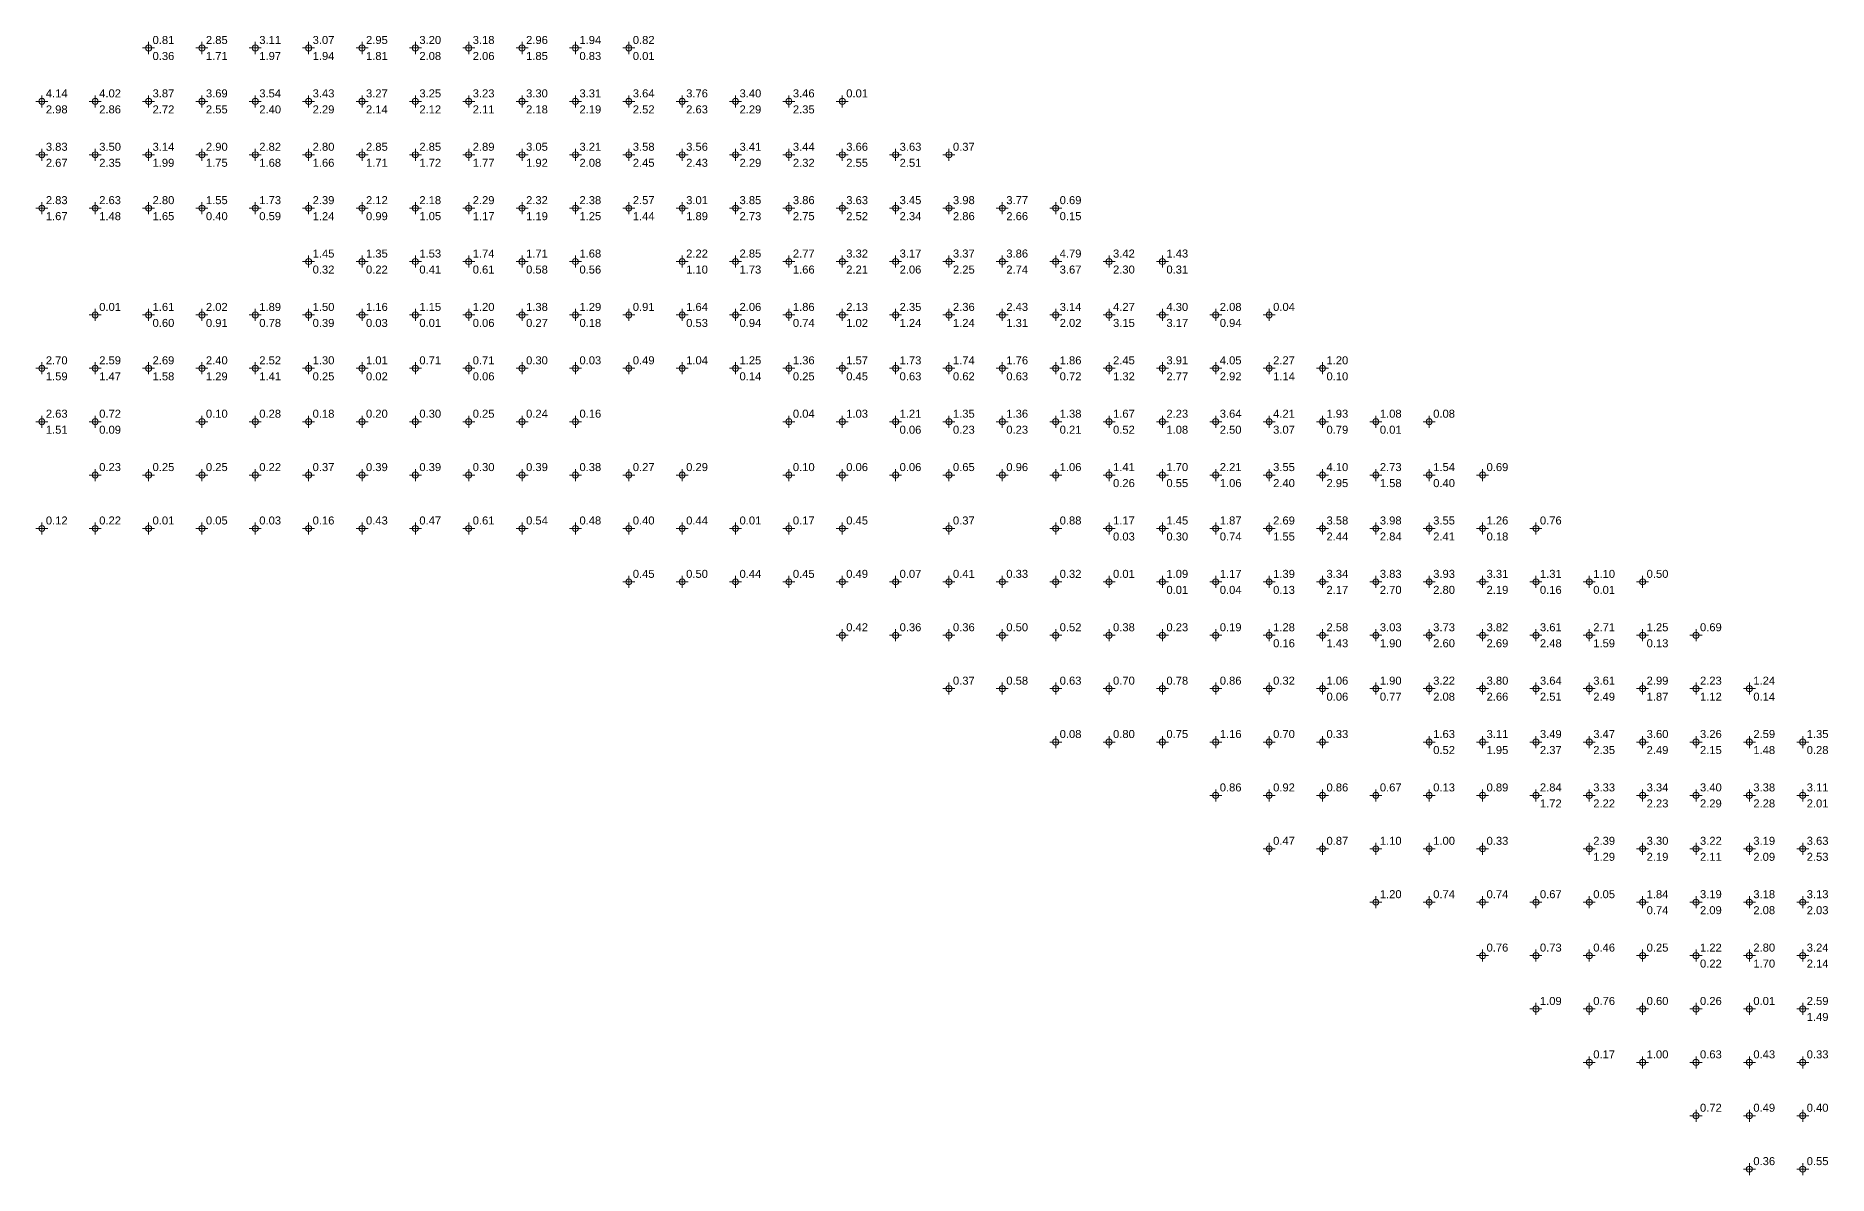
# Model space of a CAD drawing. Extents: x 64444 to 71224, y 9539 to 12461.
# Drawn here: x 66144 to 67824, y 11394 to 12461 of the extents above; entities that cross this region are included whole.
import ezdxf

# ---------------------------------------------------------------- set-up
doc = ezdxf.new("R2010")
doc.units = 0
doc.header["$MEASUREMENT"] = 0
doc.layers.get('0').update_dxf_attribs({"linetype": 'CONTINUOUS'})
doc.layers.add('scalars', color=7, linetype='CONTINUOUS', lineweight=9)
doc.styles.get("Standard").update_dxf_attribs({"font": 'arial.ttf'})

# ---------------------------------------------------------------- blocks, each defined once
blk = doc.blocks.new('SYMBOL')
at = {"color": 0}
for points in [[(-0.75, 0, 0), (0.75, 0, 0)], [(0, -0.75, 0), (0, 0.75, 0)]]:
    blk.add_polyline3d(points, dxfattribs=at)
blk.add_circle((0, 0), 0.375, dxfattribs=at)
for tag, p in [('VAL1', (0.5, 0.5)), ('VAL2', (0.5, -1.5))]:
    blk.add_attdef(tag, p, '', height=1, dxfattribs=at)

msp = doc.modelspace()

# ---------------------------------------------------------------- block references
at = {"layer": 'scalars', "xscale": 7.5, "yscale": 7.5}
for p, values in [((66250, 12450), {'VAL2': '0.36', 'VAL1': '0.81'}), ((66300, 12450), {'VAL2': '1.71', 'VAL1': '2.85'}), ((66350, 12450), {'VAL2': '1.97', 'VAL1': '3.11'}), ((66400, 12450), {'VAL2': '1.94', 'VAL1': '3.07'}), ((66450, 12450), {'VAL2': '1.81', 'VAL1': '2.95'}), ((66500, 12450), {'VAL2': '2.08', 'VAL1': '3.20'}), ((66550, 12450), {'VAL2': '2.06', 'VAL1': '3.18'}), ((66600, 12450), {'VAL2': '1.85', 'VAL1': '2.96'}), ((66650, 12450), {'VAL2': '0.83', 'VAL1': '1.94'}), ((66700, 12450), {'VAL2': '0.01', 'VAL1': '0.82'}), ((66150, 12400), {'VAL2': '2.98', 'VAL1': '4.14'}), ((66200, 12400), {'VAL2': '2.86', 'VAL1': '4.02'}), ((66250, 12400), {'VAL2': '2.72', 'VAL1': '3.87'}), ((66300, 12400), {'VAL2': '2.55', 'VAL1': '3.69'}), ((66350, 12400), {'VAL2': '2.40', 'VAL1': '3.54'}), ((66400, 12400), {'VAL2': '2.29', 'VAL1': '3.43'}), ((66450, 12400), {'VAL2': '2.14', 'VAL1': '3.27'}), ((66500, 12400), {'VAL2': '2.12', 'VAL1': '3.25'}), ((66550, 12400), {'VAL2': '2.11', 'VAL1': '3.23'}), ((66600, 12400), {'VAL2': '2.18', 'VAL1': '3.30'}), ((66650, 12400), {'VAL2': '2.19', 'VAL1': '3.31'}), ((66700, 12400), {'VAL2': '2.52', 'VAL1': '3.64'}), ((66750, 12400), {'VAL2': '2.63', 'VAL1': '3.76'}), ((66800, 12400), {'VAL2': '2.29', 'VAL1': '3.40'}), ((66850, 12400), {'VAL2': '2.35', 'VAL1': '3.46'}), ((66150, 12350), {'VAL2': '2.67', 'VAL1': '3.83'}), ((66200, 12350), {'VAL2': '2.35', 'VAL1': '3.50'}), ((66250, 12350), {'VAL2': '1.99', 'VAL1': '3.14'}), ((66300, 12350), {'VAL2': '1.75', 'VAL1': '2.90'}), ((66350, 12350), {'VAL2': '1.68', 'VAL1': '2.82'}), ((66400, 12350), {'VAL2': '1.66', 'VAL1': '2.80'}), ((66450, 12350), {'VAL2': '1.71', 'VAL1': '2.85'}), ((66500, 12350), {'VAL2': '1.72', 'VAL1': '2.85'}), ((66550, 12350), {'VAL2': '1.77', 'VAL1': '2.89'}), ((66600, 12350), {'VAL2': '1.92', 'VAL1': '3.05'}), ((66650, 12350), {'VAL2': '2.08', 'VAL1': '3.21'}), ((66700, 12350), {'VAL2': '2.45', 'VAL1': '3.58'}), ((66750, 12350), {'VAL2': '2.43', 'VAL1': '3.56'}), ((66800, 12350), {'VAL2': '2.29', 'VAL1': '3.41'}), ((66850, 12350), {'VAL2': '2.32', 'VAL1': '3.44'}), ((66900, 12350), {'VAL2': '2.55', 'VAL1': '3.66'}), ((66950, 12350), {'VAL2': '2.51', 'VAL1': '3.63'}), ((66150, 12300), {'VAL2': '1.67', 'VAL1': '2.83'}), ((66200, 12300), {'VAL2': '1.48', 'VAL1': '2.63'}), ((66250, 12300), {'VAL2': '1.65', 'VAL1': '2.80'}), ((66300, 12300), {'VAL2': '0.40', 'VAL1': '1.55'}), ((66350, 12300), {'VAL2': '0.59', 'VAL1': '1.73'}), ((66400, 12300), {'VAL2': '1.24', 'VAL1': '2.39'}), ((66450, 12300), {'VAL2': '0.99', 'VAL1': '2.12'}), ((66500, 12300), {'VAL2': '1.05', 'VAL1': '2.18'}), ((66550, 12300), {'VAL2': '1.17', 'VAL1': '2.29'}), ((66600, 12300), {'VAL2': '1.19', 'VAL1': '2.32'}), ((66650, 12300), {'VAL2': '1.25', 'VAL1': '2.38'}), ((66700, 12300), {'VAL2': '1.44', 'VAL1': '2.57'}), ((66750, 12300), {'VAL2': '1.89', 'VAL1': '3.01'}), ((66800, 12300), {'VAL2': '2.73', 'VAL1': '3.85'}), ((66850, 12300), {'VAL2': '2.75', 'VAL1': '3.86'}), ((66900, 12300), {'VAL2': '2.52', 'VAL1': '3.63'}), ((66950, 12300), {'VAL2': '2.34', 'VAL1': '3.45'}), ((67000, 12300), {'VAL2': '2.86', 'VAL1': '3.98'}), ((67050, 12300), {'VAL2': '2.66', 'VAL1': '3.77'}), ((67100, 12300), {'VAL2': '0.15', 'VAL1': '0.69'}), ((66400, 12250), {'VAL2': '0.32', 'VAL1': '1.45'}), ((66450, 12250), {'VAL2': '0.22', 'VAL1': '1.35'}), ((66500, 12250), {'VAL2': '0.41', 'VAL1': '1.53'}), ((66550, 12250), {'VAL2': '0.61', 'VAL1': '1.74'}), ((66600, 12250), {'VAL2': '0.58', 'VAL1': '1.71'}), ((66650, 12250), {'VAL2': '0.56', 'VAL1': '1.68'}), ((66750, 12250), {'VAL2': '1.10', 'VAL1': '2.22'}), ((66800, 12250), {'VAL2': '1.73', 'VAL1': '2.85'}), ((66850, 12250), {'VAL2': '1.66', 'VAL1': '2.77'}), ((66900, 12250), {'VAL2': '2.21', 'VAL1': '3.32'}), ((66950, 12250), {'VAL2': '2.06', 'VAL1': '3.17'}), ((67000, 12250), {'VAL2': '2.25', 'VAL1': '3.37'}), ((67050, 12250), {'VAL2': '2.74', 'VAL1': '3.86'}), ((67100, 12250), {'VAL2': '3.67', 'VAL1': '4.79'}), ((67150, 12250), {'VAL2': '2.30', 'VAL1': '3.42'}), ((67200, 12250), {'VAL2': '0.31', 'VAL1': '1.43'}), ((66250, 12200), {'VAL2': '0.60', 'VAL1': '1.61'}), ((66300, 12200), {'VAL2': '0.91', 'VAL1': '2.02'}), ((66350, 12200), {'VAL2': '0.78', 'VAL1': '1.89'}), ((66400, 12200), {'VAL2': '0.39', 'VAL1': '1.50'}), ((66450, 12200), {'VAL2': '0.03', 'VAL1': '1.16'}), ((66500, 12200), {'VAL2': '0.01', 'VAL1': '1.15'}), ((66550, 12200), {'VAL2': '0.06', 'VAL1': '1.20'}), ((66600, 12200), {'VAL2': '0.27', 'VAL1': '1.38'}), ((66650, 12200), {'VAL2': '0.18', 'VAL1': '1.29'}), ((66750, 12200), {'VAL2': '0.53', 'VAL1': '1.64'}), ((66800, 12200), {'VAL2': '0.94', 'VAL1': '2.06'}), ((66850, 12200), {'VAL2': '0.74', 'VAL1': '1.86'}), ((66900, 12200), {'VAL2': '1.02', 'VAL1': '2.13'}), ((66950, 12200), {'VAL2': '1.24', 'VAL1': '2.35'}), ((67000, 12200), {'VAL2': '1.24', 'VAL1': '2.36'}), ((67050, 12200), {'VAL2': '1.31', 'VAL1': '2.43'}), ((67100, 12200), {'VAL2': '2.02', 'VAL1': '3.14'}), ((67150, 12200), {'VAL2': '3.15', 'VAL1': '4.27'}), ((67200, 12200), {'VAL2': '3.17', 'VAL1': '4.30'}), ((67250, 12200), {'VAL2': '0.94', 'VAL1': '2.08'}), ((66150, 12150), {'VAL2': '1.59', 'VAL1': '2.70'}), ((66200, 12150), {'VAL2': '1.47', 'VAL1': '2.59'}), ((66250, 12150), {'VAL2': '1.58', 'VAL1': '2.69'}), ((66300, 12150), {'VAL2': '1.29', 'VAL1': '2.40'}), ((66350, 12150), {'VAL2': '1.41', 'VAL1': '2.52'}), ((66400, 12150), {'VAL2': '0.25', 'VAL1': '1.30'}), ((66450, 12150), {'VAL2': '0.02', 'VAL1': '1.01'}), ((66550, 12150), {'VAL2': '0.06', 'VAL1': '0.71'}), ((66800, 12150), {'VAL2': '0.14', 'VAL1': '1.25'}), ((66850, 12150), {'VAL2': '0.25', 'VAL1': '1.36'}), ((66900, 12150), {'VAL2': '0.45', 'VAL1': '1.57'}), ((66950, 12150), {'VAL2': '0.63', 'VAL1': '1.73'}), ((67000, 12150), {'VAL2': '0.62', 'VAL1': '1.74'}), ((67050, 12150), {'VAL2': '0.63', 'VAL1': '1.76'}), ((67100, 12150), {'VAL2': '0.72', 'VAL1': '1.86'}), ((67150, 12150), {'VAL2': '1.32', 'VAL1': '2.45'}), ((67200, 12150), {'VAL2': '2.77', 'VAL1': '3.91'}), ((67250, 12150), {'VAL2': '2.92', 'VAL1': '4.05'}), ((67300, 12150), {'VAL2': '1.14', 'VAL1': '2.27'}), ((67350, 12150), {'VAL2': '0.10', 'VAL1': '1.20'}), ((66150, 12100), {'VAL2': '1.51', 'VAL1': '2.63'}), ((66200, 12100), {'VAL2': '0.09', 'VAL1': '0.72'}), ((66950, 12100), {'VAL2': '0.06', 'VAL1': '1.21'}), ((67000, 12100), {'VAL2': '0.23', 'VAL1': '1.35'}), ((67050, 12100), {'VAL2': '0.23', 'VAL1': '1.36'}), ((67100, 12100), {'VAL2': '0.21', 'VAL1': '1.38'}), ((67150, 12100), {'VAL2': '0.52', 'VAL1': '1.67'}), ((67200, 12100), {'VAL2': '1.08', 'VAL1': '2.23'}), ((67250, 12100), {'VAL2': '2.50', 'VAL1': '3.64'}), ((67300, 12100), {'VAL2': '3.07', 'VAL1': '4.21'}), ((67350, 12100), {'VAL2': '0.79', 'VAL1': '1.93'}), ((67400, 12100), {'VAL2': '0.01', 'VAL1': '1.08'}), ((67150, 12050), {'VAL2': '0.26', 'VAL1': '1.41'}), ((67200, 12050), {'VAL2': '0.55', 'VAL1': '1.70'}), ((67250, 12050), {'VAL2': '1.06', 'VAL1': '2.21'}), ((67300, 12050), {'VAL2': '2.40', 'VAL1': '3.55'}), ((67350, 12050), {'VAL2': '2.95', 'VAL1': '4.10'}), ((67400, 12050), {'VAL2': '1.58', 'VAL1': '2.73'}), ((67450, 12050), {'VAL2': '0.40', 'VAL1': '1.54'}), ((67150, 12000), {'VAL2': '0.03', 'VAL1': '1.17'}), ((67200, 12000), {'VAL2': '0.30', 'VAL1': '1.45'}), ((67250, 12000), {'VAL2': '0.74', 'VAL1': '1.87'}), ((67300, 12000), {'VAL2': '1.55', 'VAL1': '2.69'}), ((67350, 12000), {'VAL2': '2.44', 'VAL1': '3.58'}), ((67400, 12000), {'VAL2': '2.84', 'VAL1': '3.98'}), ((67450, 12000), {'VAL2': '2.41', 'VAL1': '3.55'}), ((67500, 12000), {'VAL2': '0.18', 'VAL1': '1.26'}), ((67200, 11950), {'VAL2': '0.01', 'VAL1': '1.09'}), ((67250, 11950), {'VAL2': '0.04', 'VAL1': '1.17'}), ((67300, 11950), {'VAL2': '0.13', 'VAL1': '1.39'}), ((67350, 11950), {'VAL2': '2.17', 'VAL1': '3.34'}), ((67400, 11950), {'VAL2': '2.70', 'VAL1': '3.83'}), ((67450, 11950), {'VAL2': '2.80', 'VAL1': '3.93'}), ((67500, 11950), {'VAL2': '2.19', 'VAL1': '3.31'}), ((67550, 11950), {'VAL2': '0.16', 'VAL1': '1.31'}), ((67600, 11950), {'VAL2': '0.01', 'VAL1': '1.10'}), ((67300, 11900), {'VAL2': '0.16', 'VAL1': '1.28'}), ((67350, 11900), {'VAL2': '1.43', 'VAL1': '2.58'}), ((67400, 11900), {'VAL2': '1.90', 'VAL1': '3.03'}), ((67450, 11900), {'VAL2': '2.60', 'VAL1': '3.73'}), ((67500, 11900), {'VAL2': '2.69', 'VAL1': '3.82'}), ((67550, 11900), {'VAL2': '2.48', 'VAL1': '3.61'}), ((67600, 11900), {'VAL2': '1.59', 'VAL1': '2.71'}), ((67650, 11900), {'VAL2': '0.13', 'VAL1': '1.25'}), ((67350, 11850), {'VAL2': '0.06', 'VAL1': '1.06'}), ((67400, 11850), {'VAL2': '0.77', 'VAL1': '1.90'}), ((67450, 11850), {'VAL2': '2.08', 'VAL1': '3.22'}), ((67500, 11850), {'VAL2': '2.66', 'VAL1': '3.80'}), ((67550, 11850), {'VAL2': '2.51', 'VAL1': '3.64'}), ((67600, 11850), {'VAL2': '2.49', 'VAL1': '3.61'}), ((67650, 11850), {'VAL2': '1.87', 'VAL1': '2.99'}), ((67700, 11850), {'VAL2': '1.12', 'VAL1': '2.23'}), ((67750, 11850), {'VAL2': '0.14', 'VAL1': '1.24'}), ((67450, 11800), {'VAL2': '0.52', 'VAL1': '1.63'}), ((67500, 11800), {'VAL2': '1.95', 'VAL1': '3.11'}), ((67550, 11800), {'VAL2': '2.37', 'VAL1': '3.49'}), ((67600, 11800), {'VAL2': '2.35', 'VAL1': '3.47'}), ((67650, 11800), {'VAL2': '2.49', 'VAL1': '3.60'}), ((67700, 11800), {'VAL2': '2.15', 'VAL1': '3.26'}), ((67750, 11800), {'VAL2': '1.48', 'VAL1': '2.59'}), ((67800, 11800), {'VAL2': '0.28', 'VAL1': '1.35'}), ((67550, 11750), {'VAL2': '1.72', 'VAL1': '2.84'}), ((67600, 11750), {'VAL2': '2.22', 'VAL1': '3.33'}), ((67650, 11750), {'VAL2': '2.23', 'VAL1': '3.34'}), ((67700, 11750), {'VAL2': '2.29', 'VAL1': '3.40'}), ((67750, 11750), {'VAL2': '2.28', 'VAL1': '3.38'}), ((67800, 11750), {'VAL2': '2.01', 'VAL1': '3.11'}), ((67600, 11700), {'VAL2': '1.29', 'VAL1': '2.39'}), ((67650, 11700), {'VAL2': '2.19', 'VAL1': '3.30'}), ((67700, 11700), {'VAL2': '2.11', 'VAL1': '3.22'}), ((67750, 11700), {'VAL2': '2.09', 'VAL1': '3.19'}), ((67800, 11700), {'VAL2': '2.53', 'VAL1': '3.63'}), ((67650, 11650), {'VAL2': '0.74', 'VAL1': '1.84'}), ((67700, 11650), {'VAL2': '2.09', 'VAL1': '3.19'}), ((67750, 11650), {'VAL2': '2.08', 'VAL1': '3.18'}), ((67800, 11650), {'VAL2': '2.03', 'VAL1': '3.13'}), ((67700, 11600), {'VAL2': '0.22', 'VAL1': '1.22'}), ((67750, 11600), {'VAL2': '1.70', 'VAL1': '2.80'}), ((67800, 11600), {'VAL2': '2.14', 'VAL1': '3.24'}), ((67800, 11550), {'VAL2': '1.49', 'VAL1': '2.59'})]:
    msp.add_blockref('SYMBOL', p, dxfattribs=at).add_auto_attribs(values)
at = {"layer": 'scalars'}
ref = msp.add_blockref('SYMBOL', (66900, 12400), dxfattribs=dict(at, xscale=7.5, yscale=7.5))
ref.add_attrib('VAL1', '0.01', (66903.75, 12403.75), dxfattribs={"layer": '0', "color": 0, "height": 7.5})
ref = msp.add_blockref('SYMBOL', (67000, 12350), dxfattribs=dict(at, xscale=7.5, yscale=7.5))
ref.add_attrib('VAL1', '0.37', (67003.75, 12353.75), dxfattribs={"layer": '0', "color": 0, "height": 7.5})
ref = msp.add_blockref('SYMBOL', (66200, 12200), dxfattribs=dict(at, xscale=7.5, yscale=7.5))
ref.add_attrib('VAL1', '0.01', (66203.75, 12203.75), dxfattribs={"layer": '0', "color": 0, "height": 7.5})
ref = msp.add_blockref('SYMBOL', (66700, 12200), dxfattribs=dict(at, xscale=7.5, yscale=7.5))
ref.add_attrib('VAL1', '0.91', (66703.75, 12203.75), dxfattribs={"layer": '0', "color": 0, "height": 7.5})
ref = msp.add_blockref('SYMBOL', (67300, 12200), dxfattribs=dict(at, xscale=7.5, yscale=7.5))
ref.add_attrib('VAL1', '0.04', (67303.75, 12203.75), dxfattribs={"layer": '0', "color": 0, "height": 7.5})
ref = msp.add_blockref('SYMBOL', (66500, 12150), dxfattribs=dict(at, xscale=7.5, yscale=7.5))
ref.add_attrib('VAL1', '0.71', (66503.75, 12153.75), dxfattribs={"layer": '0', "color": 0, "height": 7.5})
ref = msp.add_blockref('SYMBOL', (66600, 12150), dxfattribs=dict(at, xscale=7.5, yscale=7.5))
ref.add_attrib('VAL1', '0.30', (66603.75, 12153.75), dxfattribs={"layer": '0', "color": 0, "height": 7.5})
ref = msp.add_blockref('SYMBOL', (66650, 12150), dxfattribs=dict(at, xscale=7.5, yscale=7.5))
ref.add_attrib('VAL1', '0.03', (66653.75, 12153.75), dxfattribs={"layer": '0', "color": 0, "height": 7.5})
ref = msp.add_blockref('SYMBOL', (66700, 12150), dxfattribs=dict(at, xscale=7.5, yscale=7.5))
ref.add_attrib('VAL1', '0.49', (66703.75, 12153.75), dxfattribs={"layer": '0', "color": 0, "height": 7.5})
ref = msp.add_blockref('SYMBOL', (66750, 12150), dxfattribs=dict(at, xscale=7.5, yscale=7.5))
ref.add_attrib('VAL1', '1.04', (66753.75, 12153.75), dxfattribs={"layer": '0', "color": 0, "height": 7.5})
ref = msp.add_blockref('SYMBOL', (66300, 12100), dxfattribs=dict(at, xscale=7.5, yscale=7.5))
ref.add_attrib('VAL1', '0.10', (66303.75, 12103.75), dxfattribs={"layer": '0', "color": 0, "height": 7.5})
ref = msp.add_blockref('SYMBOL', (66350, 12100), dxfattribs=dict(at, xscale=7.5, yscale=7.5))
ref.add_attrib('VAL1', '0.28', (66353.75, 12103.75), dxfattribs={"layer": '0', "color": 0, "height": 7.5})
ref = msp.add_blockref('SYMBOL', (66400, 12100), dxfattribs=dict(at, xscale=7.5, yscale=7.5))
ref.add_attrib('VAL1', '0.18', (66403.75, 12103.75), dxfattribs={"layer": '0', "color": 0, "height": 7.5})
ref = msp.add_blockref('SYMBOL', (66450, 12100), dxfattribs=dict(at, xscale=7.5, yscale=7.5))
ref.add_attrib('VAL1', '0.20', (66453.75, 12103.75), dxfattribs={"layer": '0', "color": 0, "height": 7.5})
ref = msp.add_blockref('SYMBOL', (66500, 12100), dxfattribs=dict(at, xscale=7.5, yscale=7.5))
ref.add_attrib('VAL1', '0.30', (66503.75, 12103.75), dxfattribs={"layer": '0', "color": 0, "height": 7.5})
ref = msp.add_blockref('SYMBOL', (66550, 12100), dxfattribs=dict(at, xscale=7.5, yscale=7.5))
ref.add_attrib('VAL1', '0.25', (66553.75, 12103.75), dxfattribs={"layer": '0', "color": 0, "height": 7.5})
ref = msp.add_blockref('SYMBOL', (66600, 12100), dxfattribs=dict(at, xscale=7.5, yscale=7.5))
ref.add_attrib('VAL1', '0.24', (66603.75, 12103.75), dxfattribs={"layer": '0', "color": 0, "height": 7.5})
ref = msp.add_blockref('SYMBOL', (66650, 12100), dxfattribs=dict(at, xscale=7.5, yscale=7.5))
ref.add_attrib('VAL1', '0.16', (66653.75, 12103.75), dxfattribs={"layer": '0', "color": 0, "height": 7.5})
ref = msp.add_blockref('SYMBOL', (66850, 12100), dxfattribs=dict(at, xscale=7.5, yscale=7.5))
ref.add_attrib('VAL1', '0.04', (66853.75, 12103.75), dxfattribs={"layer": '0', "color": 0, "height": 7.5})
ref = msp.add_blockref('SYMBOL', (66900, 12100), dxfattribs=dict(at, xscale=7.5, yscale=7.5))
ref.add_attrib('VAL1', '1.03', (66903.75, 12103.75), dxfattribs={"layer": '0', "color": 0, "height": 7.5})
ref = msp.add_blockref('SYMBOL', (67450, 12100), dxfattribs=dict(at, xscale=7.5, yscale=7.5))
ref.add_attrib('VAL1', '0.08', (67453.75, 12103.75), dxfattribs={"layer": '0', "color": 0, "height": 7.5})
ref = msp.add_blockref('SYMBOL', (66200, 12050), dxfattribs=dict(at, xscale=7.5, yscale=7.5))
ref.add_attrib('VAL1', '0.23', (66203.75, 12053.75), dxfattribs={"layer": '0', "color": 0, "height": 7.5})
ref = msp.add_blockref('SYMBOL', (66250, 12050), dxfattribs=dict(at, xscale=7.5, yscale=7.5))
ref.add_attrib('VAL1', '0.25', (66253.75, 12053.75), dxfattribs={"layer": '0', "color": 0, "height": 7.5})
ref = msp.add_blockref('SYMBOL', (66300, 12050), dxfattribs=dict(at, xscale=7.5, yscale=7.5))
ref.add_attrib('VAL1', '0.25', (66303.75, 12053.75), dxfattribs={"layer": '0', "color": 0, "height": 7.5})
ref = msp.add_blockref('SYMBOL', (66350, 12050), dxfattribs=dict(at, xscale=7.5, yscale=7.5))
ref.add_attrib('VAL1', '0.22', (66353.75, 12053.75), dxfattribs={"layer": '0', "color": 0, "height": 7.5})
ref = msp.add_blockref('SYMBOL', (66400, 12050), dxfattribs=dict(at, xscale=7.5, yscale=7.5))
ref.add_attrib('VAL1', '0.37', (66403.75, 12053.75), dxfattribs={"layer": '0', "color": 0, "height": 7.5})
ref = msp.add_blockref('SYMBOL', (66450, 12050), dxfattribs=dict(at, xscale=7.5, yscale=7.5))
ref.add_attrib('VAL1', '0.39', (66453.75, 12053.75), dxfattribs={"layer": '0', "color": 0, "height": 7.5})
ref = msp.add_blockref('SYMBOL', (66500, 12050), dxfattribs=dict(at, xscale=7.5, yscale=7.5))
ref.add_attrib('VAL1', '0.39', (66503.75, 12053.75), dxfattribs={"layer": '0', "color": 0, "height": 7.5})
ref = msp.add_blockref('SYMBOL', (66550, 12050), dxfattribs=dict(at, xscale=7.5, yscale=7.5))
ref.add_attrib('VAL1', '0.30', (66553.75, 12053.75), dxfattribs={"layer": '0', "color": 0, "height": 7.5})
ref = msp.add_blockref('SYMBOL', (66600, 12050), dxfattribs=dict(at, xscale=7.5, yscale=7.5))
ref.add_attrib('VAL1', '0.39', (66603.75, 12053.75), dxfattribs={"layer": '0', "color": 0, "height": 7.5})
ref = msp.add_blockref('SYMBOL', (66650, 12050), dxfattribs=dict(at, xscale=7.5, yscale=7.5))
ref.add_attrib('VAL1', '0.38', (66653.75, 12053.75), dxfattribs={"layer": '0', "color": 0, "height": 7.5})
ref = msp.add_blockref('SYMBOL', (66700, 12050), dxfattribs=dict(at, xscale=7.5, yscale=7.5))
ref.add_attrib('VAL1', '0.27', (66703.75, 12053.75), dxfattribs={"layer": '0', "color": 0, "height": 7.5})
ref = msp.add_blockref('SYMBOL', (66750, 12050), dxfattribs=dict(at, xscale=7.5, yscale=7.5))
ref.add_attrib('VAL1', '0.29', (66753.75, 12053.75), dxfattribs={"layer": '0', "color": 0, "height": 7.5})
ref = msp.add_blockref('SYMBOL', (66850, 12050), dxfattribs=dict(at, xscale=7.5, yscale=7.5))
ref.add_attrib('VAL1', '0.10', (66853.75, 12053.75), dxfattribs={"layer": '0', "color": 0, "height": 7.5})
ref = msp.add_blockref('SYMBOL', (66900, 12050), dxfattribs=dict(at, xscale=7.5, yscale=7.5))
ref.add_attrib('VAL1', '0.06', (66903.75, 12053.75), dxfattribs={"layer": '0', "color": 0, "height": 7.5})
ref = msp.add_blockref('SYMBOL', (66950, 12050), dxfattribs=dict(at, xscale=7.5, yscale=7.5))
ref.add_attrib('VAL1', '0.06', (66953.75, 12053.75), dxfattribs={"layer": '0', "color": 0, "height": 7.5})
ref = msp.add_blockref('SYMBOL', (67000, 12050), dxfattribs=dict(at, xscale=7.5, yscale=7.5))
ref.add_attrib('VAL1', '0.65', (67003.75, 12053.75), dxfattribs={"layer": '0', "color": 0, "height": 7.5})
ref = msp.add_blockref('SYMBOL', (67050, 12050), dxfattribs=dict(at, xscale=7.5, yscale=7.5))
ref.add_attrib('VAL1', '0.96', (67053.75, 12053.75), dxfattribs={"layer": '0', "color": 0, "height": 7.5})
ref = msp.add_blockref('SYMBOL', (67100, 12050), dxfattribs=dict(at, xscale=7.5, yscale=7.5))
ref.add_attrib('VAL1', '1.06', (67103.75, 12053.75), dxfattribs={"layer": '0', "color": 0, "height": 7.5})
ref = msp.add_blockref('SYMBOL', (67500, 12050), dxfattribs=dict(at, xscale=7.5, yscale=7.5))
ref.add_attrib('VAL1', '0.69', (67503.75, 12053.75), dxfattribs={"layer": '0', "color": 0, "height": 7.5})
ref = msp.add_blockref('SYMBOL', (66150, 12000), dxfattribs=dict(at, xscale=7.5, yscale=7.5))
ref.add_attrib('VAL1', '0.12', (66153.75, 12003.75), dxfattribs={"layer": '0', "color": 0, "height": 7.5})
ref = msp.add_blockref('SYMBOL', (66200, 12000), dxfattribs=dict(at, xscale=7.5, yscale=7.5))
ref.add_attrib('VAL1', '0.22', (66203.75, 12003.75), dxfattribs={"layer": '0', "color": 0, "height": 7.5})
ref = msp.add_blockref('SYMBOL', (66250, 12000), dxfattribs=dict(at, xscale=7.5, yscale=7.5))
ref.add_attrib('VAL1', '0.01', (66253.75, 12003.75), dxfattribs={"layer": '0', "color": 0, "height": 7.5})
ref = msp.add_blockref('SYMBOL', (66300, 12000), dxfattribs=dict(at, xscale=7.5, yscale=7.5))
ref.add_attrib('VAL1', '0.05', (66303.75, 12003.75), dxfattribs={"layer": '0', "color": 0, "height": 7.5})
ref = msp.add_blockref('SYMBOL', (66350, 12000), dxfattribs=dict(at, xscale=7.5, yscale=7.5))
ref.add_attrib('VAL1', '0.03', (66353.75, 12003.75), dxfattribs={"layer": '0', "color": 0, "height": 7.5})
ref = msp.add_blockref('SYMBOL', (66400, 12000), dxfattribs=dict(at, xscale=7.5, yscale=7.5))
ref.add_attrib('VAL1', '0.16', (66403.75, 12003.75), dxfattribs={"layer": '0', "color": 0, "height": 7.5})
ref = msp.add_blockref('SYMBOL', (66450, 12000), dxfattribs=dict(at, xscale=7.5, yscale=7.5))
ref.add_attrib('VAL1', '0.43', (66453.75, 12003.75), dxfattribs={"layer": '0', "color": 0, "height": 7.5})
ref = msp.add_blockref('SYMBOL', (66500, 12000), dxfattribs=dict(at, xscale=7.5, yscale=7.5))
ref.add_attrib('VAL1', '0.47', (66503.75, 12003.75), dxfattribs={"layer": '0', "color": 0, "height": 7.5})
ref = msp.add_blockref('SYMBOL', (66550, 12000), dxfattribs=dict(at, xscale=7.5, yscale=7.5))
ref.add_attrib('VAL1', '0.61', (66553.75, 12003.75), dxfattribs={"layer": '0', "color": 0, "height": 7.5})
ref = msp.add_blockref('SYMBOL', (66600, 12000), dxfattribs=dict(at, xscale=7.5, yscale=7.5))
ref.add_attrib('VAL1', '0.54', (66603.75, 12003.75), dxfattribs={"layer": '0', "color": 0, "height": 7.5})
ref = msp.add_blockref('SYMBOL', (66650, 12000), dxfattribs=dict(at, xscale=7.5, yscale=7.5))
ref.add_attrib('VAL1', '0.48', (66653.75, 12003.75), dxfattribs={"layer": '0', "color": 0, "height": 7.5})
ref = msp.add_blockref('SYMBOL', (66700, 12000), dxfattribs=dict(at, xscale=7.5, yscale=7.5))
ref.add_attrib('VAL1', '0.40', (66703.75, 12003.75), dxfattribs={"layer": '0', "color": 0, "height": 7.5})
ref = msp.add_blockref('SYMBOL', (66750, 12000), dxfattribs=dict(at, xscale=7.5, yscale=7.5))
ref.add_attrib('VAL1', '0.44', (66753.75, 12003.75), dxfattribs={"layer": '0', "color": 0, "height": 7.5})
ref = msp.add_blockref('SYMBOL', (66800, 12000), dxfattribs=dict(at, xscale=7.5, yscale=7.5))
ref.add_attrib('VAL1', '0.01', (66803.75, 12003.75), dxfattribs={"layer": '0', "color": 0, "height": 7.5})
ref = msp.add_blockref('SYMBOL', (66850, 12000), dxfattribs=dict(at, xscale=7.5, yscale=7.5))
ref.add_attrib('VAL1', '0.17', (66853.75, 12003.75), dxfattribs={"layer": '0', "color": 0, "height": 7.5})
ref = msp.add_blockref('SYMBOL', (66900, 12000), dxfattribs=dict(at, xscale=7.5, yscale=7.5))
ref.add_attrib('VAL1', '0.45', (66903.75, 12003.75), dxfattribs={"layer": '0', "color": 0, "height": 7.5})
ref = msp.add_blockref('SYMBOL', (67000, 12000), dxfattribs=dict(at, xscale=7.5, yscale=7.5))
ref.add_attrib('VAL1', '0.37', (67003.75, 12003.75), dxfattribs={"layer": '0', "color": 0, "height": 7.5})
ref = msp.add_blockref('SYMBOL', (67100, 12000), dxfattribs=dict(at, xscale=7.5, yscale=7.5))
ref.add_attrib('VAL1', '0.88', (67103.75, 12003.75), dxfattribs={"layer": '0', "color": 0, "height": 7.5})
ref = msp.add_blockref('SYMBOL', (67550, 12000), dxfattribs=dict(at, xscale=7.5, yscale=7.5))
ref.add_attrib('VAL1', '0.76', (67553.75, 12003.75), dxfattribs={"layer": '0', "color": 0, "height": 7.5})
ref = msp.add_blockref('SYMBOL', (66700, 11950), dxfattribs=dict(at, xscale=7.5, yscale=7.5))
ref.add_attrib('VAL1', '0.45', (66703.75, 11953.75), dxfattribs={"layer": '0', "color": 0, "height": 7.5})
ref = msp.add_blockref('SYMBOL', (66750, 11950), dxfattribs=dict(at, xscale=7.5, yscale=7.5))
ref.add_attrib('VAL1', '0.50', (66753.75, 11953.75), dxfattribs={"layer": '0', "color": 0, "height": 7.5})
ref = msp.add_blockref('SYMBOL', (66800, 11950), dxfattribs=dict(at, xscale=7.5, yscale=7.5))
ref.add_attrib('VAL1', '0.44', (66803.75, 11953.75), dxfattribs={"layer": '0', "color": 0, "height": 7.5})
ref = msp.add_blockref('SYMBOL', (66850, 11950), dxfattribs=dict(at, xscale=7.5, yscale=7.5))
ref.add_attrib('VAL1', '0.45', (66853.75, 11953.75), dxfattribs={"layer": '0', "color": 0, "height": 7.5})
ref = msp.add_blockref('SYMBOL', (66900, 11950), dxfattribs=dict(at, xscale=7.5, yscale=7.5))
ref.add_attrib('VAL1', '0.49', (66903.75, 11953.75), dxfattribs={"layer": '0', "color": 0, "height": 7.5})
ref = msp.add_blockref('SYMBOL', (66950, 11950), dxfattribs=dict(at, xscale=7.5, yscale=7.5))
ref.add_attrib('VAL1', '0.07', (66953.75, 11953.75), dxfattribs={"layer": '0', "color": 0, "height": 7.5})
ref = msp.add_blockref('SYMBOL', (67000, 11950), dxfattribs=dict(at, xscale=7.5, yscale=7.5))
ref.add_attrib('VAL1', '0.41', (67003.75, 11953.75), dxfattribs={"layer": '0', "color": 0, "height": 7.5})
ref = msp.add_blockref('SYMBOL', (67050, 11950), dxfattribs=dict(at, xscale=7.5, yscale=7.5))
ref.add_attrib('VAL1', '0.33', (67053.75, 11953.75), dxfattribs={"layer": '0', "color": 0, "height": 7.5})
ref = msp.add_blockref('SYMBOL', (67100, 11950), dxfattribs=dict(at, xscale=7.5, yscale=7.5))
ref.add_attrib('VAL1', '0.32', (67103.75, 11953.75), dxfattribs={"layer": '0', "color": 0, "height": 7.5})
ref = msp.add_blockref('SYMBOL', (67150, 11950), dxfattribs=dict(at, xscale=7.5, yscale=7.5))
ref.add_attrib('VAL1', '0.01', (67153.75, 11953.75), dxfattribs={"layer": '0', "color": 0, "height": 7.5})
ref = msp.add_blockref('SYMBOL', (67650, 11950), dxfattribs=dict(at, xscale=7.5, yscale=7.5))
ref.add_attrib('VAL1', '0.50', (67653.75, 11953.75), dxfattribs={"layer": '0', "color": 0, "height": 7.5})
ref = msp.add_blockref('SYMBOL', (66900, 11900), dxfattribs=dict(at, xscale=7.5, yscale=7.5))
ref.add_attrib('VAL1', '0.42', (66903.75, 11903.75), dxfattribs={"layer": '0', "color": 0, "height": 7.5})
ref = msp.add_blockref('SYMBOL', (66950, 11900), dxfattribs=dict(at, xscale=7.5, yscale=7.5))
ref.add_attrib('VAL1', '0.36', (66953.75, 11903.75), dxfattribs={"layer": '0', "color": 0, "height": 7.5})
ref = msp.add_blockref('SYMBOL', (67000, 11900), dxfattribs=dict(at, xscale=7.5, yscale=7.5))
ref.add_attrib('VAL1', '0.36', (67003.75, 11903.75), dxfattribs={"layer": '0', "color": 0, "height": 7.5})
ref = msp.add_blockref('SYMBOL', (67050, 11900), dxfattribs=dict(at, xscale=7.5, yscale=7.5))
ref.add_attrib('VAL1', '0.50', (67053.75, 11903.75), dxfattribs={"layer": '0', "color": 0, "height": 7.5})
ref = msp.add_blockref('SYMBOL', (67100, 11900), dxfattribs=dict(at, xscale=7.5, yscale=7.5))
ref.add_attrib('VAL1', '0.52', (67103.75, 11903.75), dxfattribs={"layer": '0', "color": 0, "height": 7.5})
ref = msp.add_blockref('SYMBOL', (67150, 11900), dxfattribs=dict(at, xscale=7.5, yscale=7.5))
ref.add_attrib('VAL1', '0.38', (67153.75, 11903.75), dxfattribs={"layer": '0', "color": 0, "height": 7.5})
ref = msp.add_blockref('SYMBOL', (67200, 11900), dxfattribs=dict(at, xscale=7.5, yscale=7.5))
ref.add_attrib('VAL1', '0.23', (67203.75, 11903.75), dxfattribs={"layer": '0', "color": 0, "height": 7.5})
ref = msp.add_blockref('SYMBOL', (67250, 11900), dxfattribs=dict(at, xscale=7.5, yscale=7.5))
ref.add_attrib('VAL1', '0.19', (67253.75, 11903.75), dxfattribs={"layer": '0', "color": 0, "height": 7.5})
ref = msp.add_blockref('SYMBOL', (67700, 11900), dxfattribs=dict(at, xscale=7.5, yscale=7.5))
ref.add_attrib('VAL1', '0.69', (67703.75, 11903.75), dxfattribs={"layer": '0', "color": 0, "height": 7.5})
ref = msp.add_blockref('SYMBOL', (67000, 11850), dxfattribs=dict(at, xscale=7.5, yscale=7.5))
ref.add_attrib('VAL1', '0.37', (67003.75, 11853.75), dxfattribs={"layer": '0', "color": 0, "height": 7.5})
ref = msp.add_blockref('SYMBOL', (67050, 11850), dxfattribs=dict(at, xscale=7.5, yscale=7.5))
ref.add_attrib('VAL1', '0.58', (67053.75, 11853.75), dxfattribs={"layer": '0', "color": 0, "height": 7.5})
ref = msp.add_blockref('SYMBOL', (67100, 11850), dxfattribs=dict(at, xscale=7.5, yscale=7.5))
ref.add_attrib('VAL1', '0.63', (67103.75, 11853.75), dxfattribs={"layer": '0', "color": 0, "height": 7.5})
ref = msp.add_blockref('SYMBOL', (67150, 11850), dxfattribs=dict(at, xscale=7.5, yscale=7.5))
ref.add_attrib('VAL1', '0.70', (67153.75, 11853.75), dxfattribs={"layer": '0', "color": 0, "height": 7.5})
ref = msp.add_blockref('SYMBOL', (67200, 11850), dxfattribs=dict(at, xscale=7.5, yscale=7.5))
ref.add_attrib('VAL1', '0.78', (67203.75, 11853.75), dxfattribs={"layer": '0', "color": 0, "height": 7.5})
ref = msp.add_blockref('SYMBOL', (67250, 11850), dxfattribs=dict(at, xscale=7.5, yscale=7.5))
ref.add_attrib('VAL1', '0.86', (67253.75, 11853.75), dxfattribs={"layer": '0', "color": 0, "height": 7.5})
ref = msp.add_blockref('SYMBOL', (67300, 11850), dxfattribs=dict(at, xscale=7.5, yscale=7.5))
ref.add_attrib('VAL1', '0.32', (67303.75, 11853.75), dxfattribs={"layer": '0', "color": 0, "height": 7.5})
ref = msp.add_blockref('SYMBOL', (67100, 11800), dxfattribs=dict(at, xscale=7.5, yscale=7.5))
ref.add_attrib('VAL1', '0.08', (67103.75, 11803.75), dxfattribs={"layer": '0', "color": 0, "height": 7.5})
ref = msp.add_blockref('SYMBOL', (67150, 11800), dxfattribs=dict(at, xscale=7.5, yscale=7.5))
ref.add_attrib('VAL1', '0.80', (67153.75, 11803.75), dxfattribs={"layer": '0', "color": 0, "height": 7.5})
ref = msp.add_blockref('SYMBOL', (67200, 11800), dxfattribs=dict(at, xscale=7.5, yscale=7.5))
ref.add_attrib('VAL1', '0.75', (67203.75, 11803.75), dxfattribs={"layer": '0', "color": 0, "height": 7.5})
ref = msp.add_blockref('SYMBOL', (67250, 11800), dxfattribs=dict(at, xscale=7.5, yscale=7.5))
ref.add_attrib('VAL1', '1.16', (67253.75, 11803.75), dxfattribs={"layer": '0', "color": 0, "height": 7.5})
ref = msp.add_blockref('SYMBOL', (67300, 11800), dxfattribs=dict(at, xscale=7.5, yscale=7.5))
ref.add_attrib('VAL1', '0.70', (67303.75, 11803.75), dxfattribs={"layer": '0', "color": 0, "height": 7.5})
ref = msp.add_blockref('SYMBOL', (67350, 11800), dxfattribs=dict(at, xscale=7.5, yscale=7.5))
ref.add_attrib('VAL1', '0.33', (67353.75, 11803.75), dxfattribs={"layer": '0', "color": 0, "height": 7.5})
ref = msp.add_blockref('SYMBOL', (67250, 11750), dxfattribs=dict(at, xscale=7.5, yscale=7.5))
ref.add_attrib('VAL1', '0.86', (67253.75, 11753.75), dxfattribs={"layer": '0', "color": 0, "height": 7.5})
ref = msp.add_blockref('SYMBOL', (67300, 11750), dxfattribs=dict(at, xscale=7.5, yscale=7.5))
ref.add_attrib('VAL1', '0.92', (67303.75, 11753.75), dxfattribs={"layer": '0', "color": 0, "height": 7.5})
ref = msp.add_blockref('SYMBOL', (67350, 11750), dxfattribs=dict(at, xscale=7.5, yscale=7.5))
ref.add_attrib('VAL1', '0.86', (67353.75, 11753.75), dxfattribs={"layer": '0', "color": 0, "height": 7.5})
ref = msp.add_blockref('SYMBOL', (67400, 11750), dxfattribs=dict(at, xscale=7.5, yscale=7.5))
ref.add_attrib('VAL1', '0.67', (67403.75, 11753.75), dxfattribs={"layer": '0', "color": 0, "height": 7.5})
ref = msp.add_blockref('SYMBOL', (67450, 11750), dxfattribs=dict(at, xscale=7.5, yscale=7.5))
ref.add_attrib('VAL1', '0.13', (67453.75, 11753.75), dxfattribs={"layer": '0', "color": 0, "height": 7.5})
ref = msp.add_blockref('SYMBOL', (67500, 11750), dxfattribs=dict(at, xscale=7.5, yscale=7.5))
ref.add_attrib('VAL1', '0.89', (67503.75, 11753.75), dxfattribs={"layer": '0', "color": 0, "height": 7.5})
ref = msp.add_blockref('SYMBOL', (67300, 11700), dxfattribs=dict(at, xscale=7.5, yscale=7.5))
ref.add_attrib('VAL1', '0.47', (67303.75, 11703.75), dxfattribs={"layer": '0', "color": 0, "height": 7.5})
ref = msp.add_blockref('SYMBOL', (67350, 11700), dxfattribs=dict(at, xscale=7.5, yscale=7.5))
ref.add_attrib('VAL1', '0.87', (67353.75, 11703.75), dxfattribs={"layer": '0', "color": 0, "height": 7.5})
ref = msp.add_blockref('SYMBOL', (67400, 11700), dxfattribs=dict(at, xscale=7.5, yscale=7.5))
ref.add_attrib('VAL1', '1.10', (67403.75, 11703.75), dxfattribs={"layer": '0', "color": 0, "height": 7.5})
ref = msp.add_blockref('SYMBOL', (67450, 11700), dxfattribs=dict(at, xscale=7.5, yscale=7.5))
ref.add_attrib('VAL1', '1.00', (67453.75, 11703.75), dxfattribs={"layer": '0', "color": 0, "height": 7.5})
ref = msp.add_blockref('SYMBOL', (67500, 11700), dxfattribs=dict(at, xscale=7.5, yscale=7.5))
ref.add_attrib('VAL1', '0.33', (67503.75, 11703.75), dxfattribs={"layer": '0', "color": 0, "height": 7.5})
ref = msp.add_blockref('SYMBOL', (67400, 11650), dxfattribs=dict(at, xscale=7.5, yscale=7.5))
ref.add_attrib('VAL1', '1.20', (67403.75, 11653.75), dxfattribs={"layer": '0', "color": 0, "height": 7.5})
ref = msp.add_blockref('SYMBOL', (67450, 11650), dxfattribs=dict(at, xscale=7.5, yscale=7.5))
ref.add_attrib('VAL1', '0.74', (67453.75, 11653.75), dxfattribs={"layer": '0', "color": 0, "height": 7.5})
ref = msp.add_blockref('SYMBOL', (67500, 11650), dxfattribs=dict(at, xscale=7.5, yscale=7.5))
ref.add_attrib('VAL1', '0.74', (67503.75, 11653.75), dxfattribs={"layer": '0', "color": 0, "height": 7.5})
ref = msp.add_blockref('SYMBOL', (67550, 11650), dxfattribs=dict(at, xscale=7.5, yscale=7.5))
ref.add_attrib('VAL1', '0.67', (67553.75, 11653.75), dxfattribs={"layer": '0', "color": 0, "height": 7.5})
ref = msp.add_blockref('SYMBOL', (67600, 11650), dxfattribs=dict(at, xscale=7.5, yscale=7.5))
ref.add_attrib('VAL1', '0.05', (67603.75, 11653.75), dxfattribs={"layer": '0', "color": 0, "height": 7.5})
ref = msp.add_blockref('SYMBOL', (67500, 11600), dxfattribs=dict(at, xscale=7.5, yscale=7.5))
ref.add_attrib('VAL1', '0.76', (67503.75, 11603.75), dxfattribs={"layer": '0', "color": 0, "height": 7.5})
ref = msp.add_blockref('SYMBOL', (67550, 11600), dxfattribs=dict(at, xscale=7.5, yscale=7.5))
ref.add_attrib('VAL1', '0.73', (67553.75, 11603.75), dxfattribs={"layer": '0', "color": 0, "height": 7.5})
ref = msp.add_blockref('SYMBOL', (67600, 11600), dxfattribs=dict(at, xscale=7.5, yscale=7.5))
ref.add_attrib('VAL1', '0.46', (67603.75, 11603.75), dxfattribs={"layer": '0', "color": 0, "height": 7.5})
ref = msp.add_blockref('SYMBOL', (67650, 11600), dxfattribs=dict(at, xscale=7.5, yscale=7.5))
ref.add_attrib('VAL1', '0.25', (67653.75, 11603.75), dxfattribs={"layer": '0', "color": 0, "height": 7.5})
ref = msp.add_blockref('SYMBOL', (67550, 11550), dxfattribs=dict(at, xscale=7.5, yscale=7.5))
ref.add_attrib('VAL1', '1.09', (67553.75, 11553.75), dxfattribs={"layer": '0', "color": 0, "height": 7.5})
ref = msp.add_blockref('SYMBOL', (67600, 11550), dxfattribs=dict(at, xscale=7.5, yscale=7.5))
ref.add_attrib('VAL1', '0.76', (67603.75, 11553.75), dxfattribs={"layer": '0', "color": 0, "height": 7.5})
ref = msp.add_blockref('SYMBOL', (67650, 11550), dxfattribs=dict(at, xscale=7.5, yscale=7.5))
ref.add_attrib('VAL1', '0.60', (67653.75, 11553.75), dxfattribs={"layer": '0', "color": 0, "height": 7.5})
ref = msp.add_blockref('SYMBOL', (67700, 11550), dxfattribs=dict(at, xscale=7.5, yscale=7.5))
ref.add_attrib('VAL1', '0.26', (67703.75, 11553.75), dxfattribs={"layer": '0', "color": 0, "height": 7.5})
ref = msp.add_blockref('SYMBOL', (67750, 11550), dxfattribs=dict(at, xscale=7.5, yscale=7.5))
ref.add_attrib('VAL1', '0.01', (67753.75, 11553.75), dxfattribs={"layer": '0', "color": 0, "height": 7.5})
ref = msp.add_blockref('SYMBOL', (67600, 11500), dxfattribs=dict(at, xscale=7.5, yscale=7.5))
ref.add_attrib('VAL1', '0.17', (67603.75, 11503.75), dxfattribs={"layer": '0', "color": 0, "height": 7.5})
ref = msp.add_blockref('SYMBOL', (67650, 11500), dxfattribs=dict(at, xscale=7.5, yscale=7.5))
ref.add_attrib('VAL1', '1.00', (67653.75, 11503.75), dxfattribs={"layer": '0', "color": 0, "height": 7.5})
ref = msp.add_blockref('SYMBOL', (67700, 11500), dxfattribs=dict(at, xscale=7.5, yscale=7.5))
ref.add_attrib('VAL1', '0.63', (67703.75, 11503.75), dxfattribs={"layer": '0', "color": 0, "height": 7.5})
ref = msp.add_blockref('SYMBOL', (67750, 11500), dxfattribs=dict(at, xscale=7.5, yscale=7.5))
ref.add_attrib('VAL1', '0.43', (67753.75, 11503.75), dxfattribs={"layer": '0', "color": 0, "height": 7.5})
ref = msp.add_blockref('SYMBOL', (67800, 11500), dxfattribs=dict(at, xscale=7.5, yscale=7.5))
ref.add_attrib('VAL1', '0.33', (67803.75, 11503.75), dxfattribs={"layer": '0', "color": 0, "height": 7.5})
ref = msp.add_blockref('SYMBOL', (67700, 11450), dxfattribs=dict(at, xscale=7.5, yscale=7.5))
ref.add_attrib('VAL1', '0.72', (67703.75, 11453.75), dxfattribs={"layer": '0', "color": 0, "height": 7.5})
ref = msp.add_blockref('SYMBOL', (67750, 11450), dxfattribs=dict(at, xscale=7.5, yscale=7.5))
ref.add_attrib('VAL1', '0.49', (67753.75, 11453.75), dxfattribs={"layer": '0', "color": 0, "height": 7.5})
ref = msp.add_blockref('SYMBOL', (67800, 11450), dxfattribs=dict(at, xscale=7.5, yscale=7.5))
ref.add_attrib('VAL1', '0.40', (67803.75, 11453.75), dxfattribs={"layer": '0', "color": 0, "height": 7.5})
ref = msp.add_blockref('SYMBOL', (67750, 11400), dxfattribs=dict(at, xscale=7.5, yscale=7.5))
ref.add_attrib('VAL1', '0.36', (67753.75, 11403.75), dxfattribs={"layer": '0', "color": 0, "height": 7.5})
ref = msp.add_blockref('SYMBOL', (67800, 11400), dxfattribs=dict(at, xscale=7.5, yscale=7.5))
ref.add_attrib('VAL1', '0.55', (67803.75, 11403.75), dxfattribs={"layer": '0', "color": 0, "height": 7.5})

doc.saveas('drawing.dxf')
